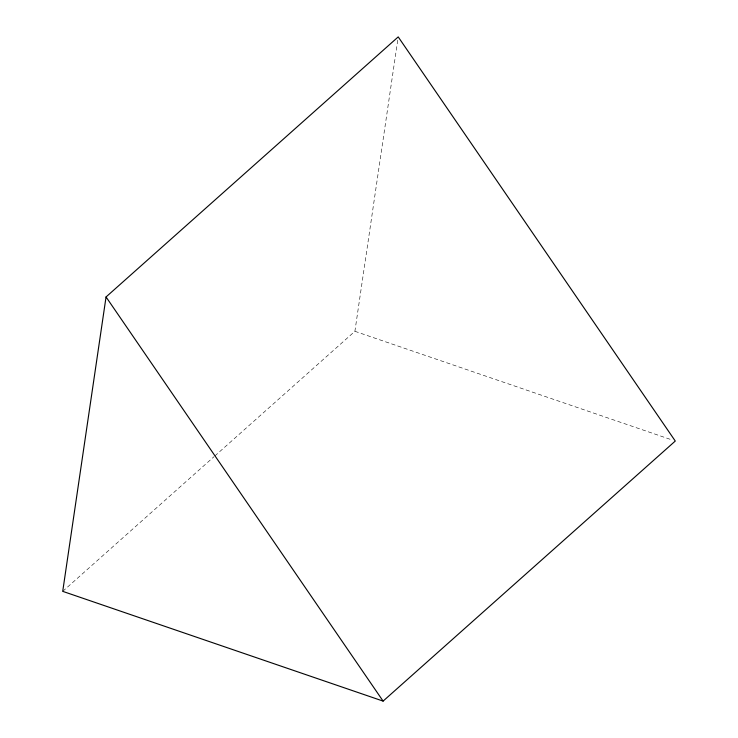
<?xml version="1.0" encoding="UTF-8"?>
<svg xmlns="http://www.w3.org/2000/svg" width="738" height="738" viewBox="0 0 738 738"><rect width="100%" height="100%" fill="white"/><g stroke="black" fill="none" stroke-linecap="round" stroke-linejoin="round"><path stroke-width="0.55" stroke-dasharray="3.69 2.77" d="M214.823 455.973L354.895 331.297L397.883 39.169M62.721 591.35L213.965 456.739M354.895 331.297L672.004 439.931"/><path stroke-width="1.11" d="M106.051 296.953L62.721 591.35L383.105 701.1L675.279 441.047L398.216 36.9L106.051 296.953L383.105 701.1"/></g></svg>
